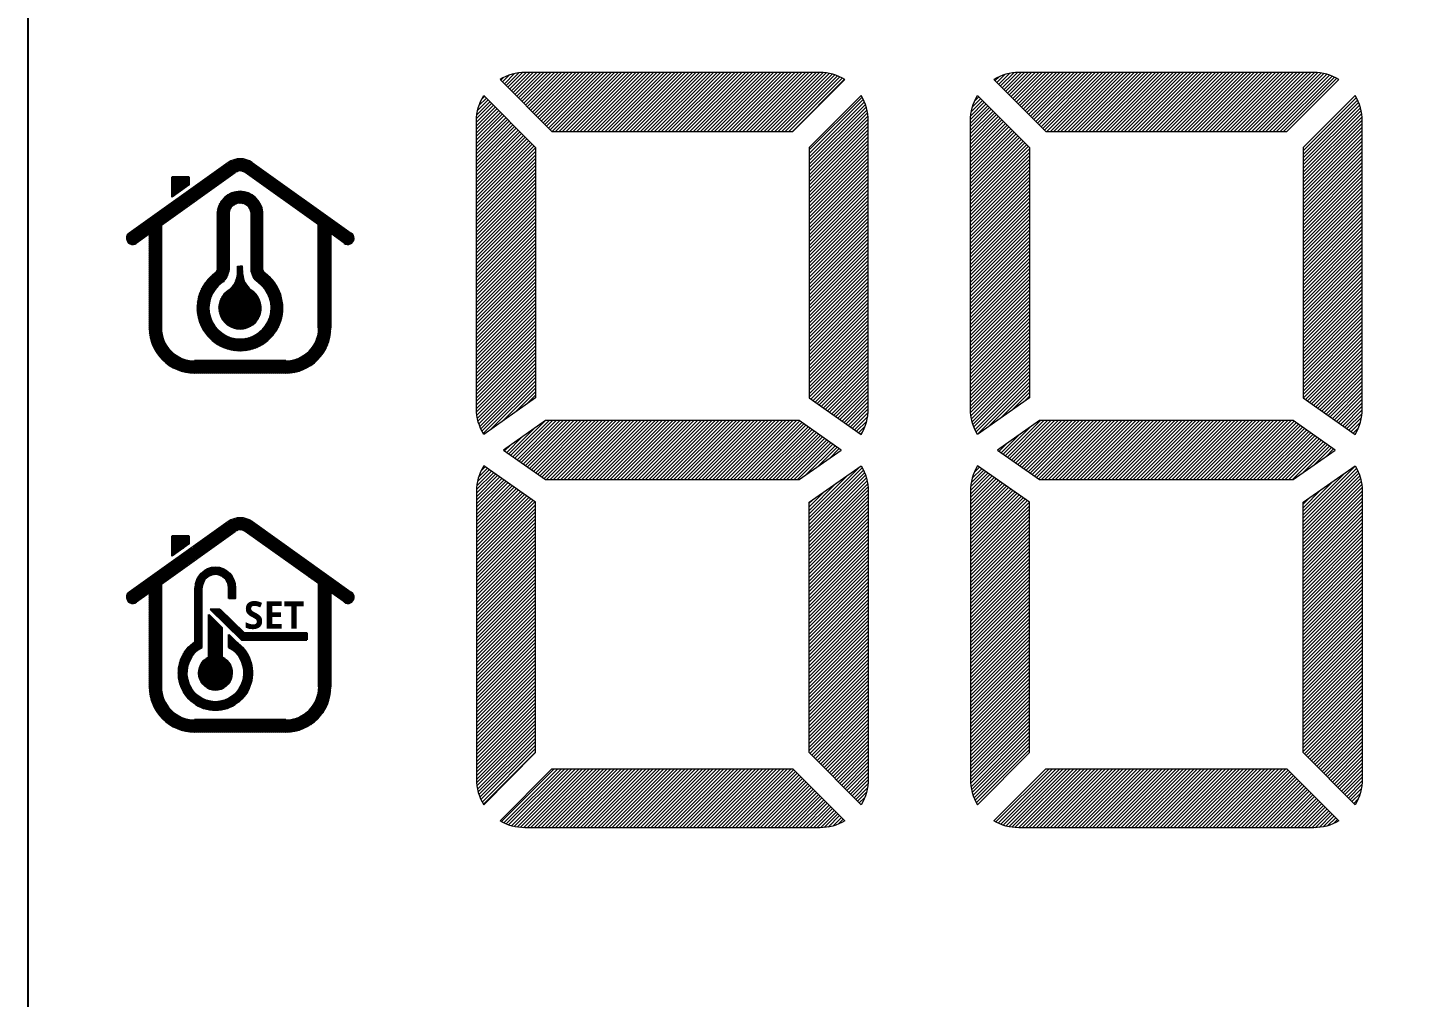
# Model space of a CAD drawing. Header units: millimetres. Extents: x 1826 to 2116, y 1670 to 1795.
# Drawn here: x 2048.72 to 2078.02, y 1747.49 to 1768.03 of the extents above; entities that cross this region are included whole.
import ezdxf

# ---------------------------------------------------------------- set-up
doc = ezdxf.new("R2010")
doc.units = ezdxf.units.MM
doc.layers.add('D', color=7, linetype='Continuous')
doc.layers.add('DWG', color=7, linetype='Continuous')
doc.styles.add('ROMANC', font='isocp.shx', dxfattribs={"bigfont": 'gbcbig.shx'})
pattern_1 = [(45, (-8846.339849850594, 7833.878366193116), (-0.01073166362460463, 0.01073166362460463), [])]
pattern_2 = [(45, (-10744.69436551311, 8964.108107967715), (-0.03742604571470316, 0.03742604571470316), [])]

msp = doc.modelspace()

# ---------------------------------------------------------------- hatches: boundary and pattern name
at = {"lineweight": 5}
h = msp.add_hatch(dxfattribs=at)
h.set_pattern_fill('ANSI31', color=256, scale=0.01667036895613502)
h.set_pattern_definition(pattern_2)
h.paths.add_polyline_path([(2059.25236048079, 1767.07812316133, 0.1360630608854373), (2058.723367798731, 1766.931455146397), (2059.820379009416, 1765.827664024004), (2064.927405018621, 1765.827641931847), (2066.024438185774, 1766.931455146397, 0.1360630608865466), (2065.49544550372, 1767.07812316133)])
h = msp.add_hatch(dxfattribs=at)
h.set_pattern_fill('ANSI31', color=256, scale=0.01667036895613502)
h.set_pattern_definition(pattern_2)
h.paths.add_polyline_path([(2069.713291522, 1767.078123161333, 0.1360630608857109), (2069.184298839929, 1766.931455146397), (2070.281310050628, 1765.827664024004), (2075.388336059841, 1765.827641931847), (2076.485369226979, 1766.931455146397, 0.1360630608888488), (2075.956376544921, 1767.078123161333)])
h = msp.add_hatch(dxfattribs=at)
h.set_pattern_fill('ANSI31', color=256, scale=0.01667036895613502)
h.set_pattern_definition(pattern_2)
h.paths.add_polyline_path([(2059.475517644334, 1765.486084573514), (2058.378081822233, 1766.590252781619, 0.1390936781778475), (2058.225058228105, 1766.050820592802), (2058.225060103654, 1759.950881776675, 0.1390935214705102), (2058.378083697789, 1759.41145021957), (2059.475540177002, 1760.1831882996)])
h = msp.add_hatch(dxfattribs=at)
h.set_pattern_fill('ANSI31', color=256, scale=0.01667036895613502)
h.set_pattern_definition(pattern_2)
h.paths.add_polyline_path([(2066.522725799952, 1766.05082122454, 0.1390935214661489), (2066.36970220583, 1766.590252781619), (2065.272266383701, 1765.486084573514), (2065.272247602161, 1760.1831882996), (2066.369704081368, 1759.41145021957, 0.139093678178234), (2066.522727675499, 1759.950882408398)])
h = msp.add_hatch(dxfattribs=at)
h.set_pattern_fill('ANSI31', color=256, scale=0.01667036895613502)
h.set_pattern_definition(pattern_2)
edge = h.paths.add_edge_path()
edge.add_arc((2069.713293397546, 1759.950882092537), 1.027302252681288, 179.9999999995815, 211.6746779243819, ccw=False)
edge.add_line((2068.685991144865, 1759.950882092545), (2068.68598926931, 1766.050820908654))
edge.add_arc((2069.713291521986, 1766.050820908656), 1.027302252675781, 148.3253220753402, 180.0000000001395, ccw=False)
edge.add_line((2068.839012863446, 1766.590252781624), (2069.936448685541, 1765.486084573515))
edge.add_line((2069.936448685541, 1765.486084573515), (2069.936471218205, 1760.1831882996))
edge.add_line((2069.936471218205, 1760.1831882996), (2068.839014738998, 1759.41145021957))
h = msp.add_hatch(dxfattribs=at)
h.set_pattern_fill('ANSI31', color=256, scale=0.01667036895613502)
h.set_pattern_definition(pattern_2)
edge = h.paths.add_edge_path()
edge.add_arc((2075.956356464031, 1759.950882092518), 1.027302252675784, 328.3253220766953, 360.0000000014963)
edge.add_line((2076.983658716706, 1759.950882092545), (2076.983656841156, 1766.050820908654))
edge.add_arc((2075.956354588485, 1766.050820908675), 1.027302252670324, 359.9999999987826, 391.6746779235826)
edge.add_line((2076.830633247031, 1766.590252781624), (2075.733197424917, 1765.486084573515))
edge.add_line((2075.733197424917, 1765.486084573515), (2075.733178643364, 1760.1831882996))
edge.add_line((2075.733178643364, 1760.1831882996), (2076.830635122584, 1759.41145021957))
h = msp.add_hatch()
h.set_pattern_fill('ANSI31', color=256, scale=0.00956022944550669)
h.set_pattern_definition([(45, (-9427.844058471028, 7822.607711232004), (-0.02146332724920925, 0.02146332724920925), [])])
h.paths.add_polyline_path([(2052.130824349308, 1764.691329130678), (2052.130824349306, 1764.869717036402), (2051.777095859821, 1764.869717036402), (2051.777095859819, 1764.439109540461)], flags=16)
h.paths.add_polyline_path([(2050.870772085864, 1763.675455694426, 1), (2051.020551692745, 1763.465395428874), (2051.29457450984, 1763.660782356112), (2051.294574509839, 1761.666579325566, 0.4142135623733622), (2052.250597454389, 1760.710556381015), (2054.184914481155, 1760.710556381015, 0.4142135623729574), (2055.140937425705, 1761.666579325566), (2055.140937425705, 1763.665456883614), (2055.421516091816, 1763.465395428874, 1), (2055.571295698699, 1763.675455694426), (2053.478120666092, 1765.167955633415, 0.3200069870555151), (2052.963947118467, 1765.167955633415)])
h.paths.add_polyline_path([(2051.552700704866, 1763.84483448951), (2053.113726725349, 1764.957895367864, -0.3200069870556959), (2053.32834105921, 1764.957895367864), (2054.882811230675, 1763.849509017017), (2054.882811230676, 1761.666579325568, -0.4142135623735833), (2054.184914481155, 1760.968682576044), (2052.250597454389, 1760.968682576043, -0.4142135623729574), (2051.552700704866, 1761.666579325566)], flags=16)
h = msp.add_hatch()
h.set_pattern_fill('ANSI31', color=256, scale=0.004780114722753345)
h.set_pattern_definition(pattern_1)
h.paths.add_polyline_path([(2052.735802339874, 1762.916117465352, -0.178158785683062), (2052.685454396633, 1762.824908633628, 3.083721963289082), (2053.750057538906, 1762.82490863363, -0.1781587856835237), (2053.699709595663, 1762.916117465353), (2053.699709595661, 1764.116384476184, 0.9208958668182753), (2052.735802339872, 1764.116384476186)])
h.paths.add_polyline_path([(2052.984368305455, 1764.104317172124, -0.8883521963355218), (2053.451143630076, 1764.104317172124), (2053.451143630078, 1762.901747241644, 0.2024992560190362), (2053.598167811462, 1762.627956791869, -3.143835447006734), (2052.837344124078, 1762.627956791869, 0.2024992560190384), (2052.984368305457, 1762.901747241644)], flags=16)
h.paths.add_polyline_path([(2053.162153952355, 1762.975104626334), (2053.217755967771, 1762.975104626334), (2053.273357983184, 1762.975104626334), (2053.274558848085, 1762.800302086009, 0.2044718624118325), (2053.446894480856, 1762.47416410957, -3.62478879531092), (2052.988617454674, 1762.474164109561, 0.2044718623924863), (2053.16095308745, 1762.800302085962)], flags=0)
h = msp.add_hatch()
h.set_pattern_fill('ANSI31', color=256, scale=0.004780114722753345)
h.set_pattern_definition(pattern_1)
h.paths.add_polyline_path([(2053.446894480858, 1762.474164109567, -0.2044718624060313), (2053.274558848085, 1762.800302085997), (2053.273357983184, 1762.975104626334), (2053.217755967771, 1762.975104626334), (2053.162153952355, 1762.975104626334), (2053.16095308745, 1762.800302085973, -0.2044718623971958), (2052.988617454675, 1762.474164109563, 3.624788795290474)])
h = msp.add_hatch(dxfattribs=at)
h.set_pattern_fill('ANSI31', color=256, scale=0.01667036895613502)
h.set_pattern_definition(pattern_2)
h.paths.add_polyline_path([(2059.685510978197, 1759.702904107816), (2058.796399039798, 1759.077675177764), (2059.685510978197, 1758.452446247712), (2065.06227304984, 1758.452446247712), (2065.951386008113, 1759.077675177764), (2065.06227304984, 1759.702904107816)])
h = msp.add_hatch(dxfattribs=at)
h.set_pattern_fill('ANSI31', color=256, scale=0.01667036895613502)
h.set_pattern_definition(pattern_2)
h.paths.add_polyline_path([(2070.146442019397, 1759.702904107816), (2069.257330081015, 1759.077675177764), (2070.146442019397, 1758.452446247712), (2075.523204091047, 1758.452446247712), (2076.412317049317, 1759.077675177764), (2075.523204091047, 1759.702904107816)])
h = msp.add_hatch(dxfattribs=at)
h.set_pattern_fill('ANSI31', color=256, scale=0.01667036895613502)
h.set_pattern_definition(pattern_2)
h.paths.add_polyline_path([(2059.475540177002, 1757.972162055918), (2058.378083697789, 1758.743900135959, 0.1390935214702867), (2058.225060103654, 1758.204468578853), (2058.225058228105, 1752.104529762721, 0.1390936781771686), (2058.378081822233, 1751.565097573902), (2059.475517644334, 1752.669265782012)])
h = msp.add_hatch(dxfattribs=at)
h.set_pattern_fill('ANSI31', color=256, scale=0.01667036895613502)
h.set_pattern_definition(pattern_2)
h.paths.add_polyline_path([(2065.272266383728, 1752.669265782012), (2066.36970220583, 1751.565097573902, 0.1390935214654722), (2066.522725799952, 1752.104529130983), (2066.522727675499, 1758.20446794713, 0.1390936781780062), (2066.369704081368, 1758.743900135959), (2065.272247602161, 1757.972162055918)])
h = msp.add_hatch(dxfattribs=at)
h.set_pattern_fill('ANSI31', color=256, scale=0.01667036895613502)
h.set_pattern_definition(pattern_2)
edge = h.paths.add_edge_path()
edge.add_arc((2069.713293397543, 1758.204468262993), 1.027302252678102, 148.325322075568, 180.0000000003677)
edge.add_line((2068.685991144865, 1758.204468262986), (2068.68598926931, 1752.104529446872))
edge.add_arc((2069.713291521979, 1752.104529446871), 1.027302252669415, 179.999999999962, 211.6746779247599)
edge.add_line((2068.839012863446, 1751.565097573905), (2069.936448685541, 1752.669265782012))
edge.add_line((2069.936448685541, 1752.669265782012), (2069.936471218205, 1757.972162055922))
edge.add_line((2069.936471218205, 1757.972162055922), (2068.839014738998, 1758.743900135959))
h = msp.add_hatch(dxfattribs=at)
h.set_pattern_fill('ANSI31', color=256, scale=0.01667036895613502)
h.set_pattern_definition(pattern_2)
edge = h.paths.add_edge_path()
edge.add_arc((2075.956356464034, 1758.204468263012), 1.027302252672597, -1.4455849850492086e-09, 31.674677923354807, ccw=False)
edge.add_line((2076.983658716706, 1758.204468262986), (2076.983656841156, 1752.104529446872))
edge.add_arc((2075.956354588492, 1752.104529446852), 1.027302252663958, -31.67467792368268, 1.1158931556565221e-09, ccw=False)
edge.add_line((2076.830633247031, 1751.565097573905), (2075.733197424932, 1752.669265782012))
edge.add_line((2075.733197424932, 1752.669265782012), (2075.733178643364, 1757.972162055922))
edge.add_line((2075.733178643364, 1757.972162055922), (2076.830635122584, 1758.743900135959))
h = msp.add_hatch()
h.set_pattern_fill('ANSI31', color=256, scale=0.00956022944550669)
h.set_pattern_definition([(45, (-9427.843017049747, 7815.002556153217), (-0.02146332724920925, 0.02146332724920925), [])])
h.paths.add_polyline_path([(2052.131865770589, 1757.086174051891), (2052.131865770585, 1757.264561957615), (2051.7781372811, 1757.264561957615), (2051.7781372811, 1756.833954461673)], flags=16)
h.paths.add_polyline_path([(2050.871813507143, 1756.070300615637, 1), (2051.021593114023, 1755.860240350087), (2051.295615931122, 1756.055627277325), (2051.295615931118, 1754.061424246779, 0.4142135623733622), (2052.25163887567, 1753.105401302226), (2054.185955902434, 1753.105401302228, 0.4142135623729574), (2055.141978846983, 1754.061424246779), (2055.141978846983, 1756.060301804827), (2055.422557513095, 1755.860240350087, 1), (2055.572337119978, 1756.070300615639), (2053.479162087373, 1757.562800554628, 0.3200069870556284), (2052.964988539748, 1757.562800554628)])
h.paths.add_polyline_path([(2051.553742126147, 1756.239679410723), (2053.114768146628, 1757.352740289077, -0.3200069870558485), (2053.32938248049, 1757.352740289077), (2054.883852651954, 1756.24435393823), (2054.883852651954, 1754.061424246779, -0.4142135623735833), (2054.185955902434, 1753.363527497256), (2052.25163887567, 1753.363527497256, -0.4142135623729574), (2051.553742126147, 1754.061424246779)], flags=16)
h = msp.add_hatch()
h.set_pattern_fill('ANSI31', color=256, scale=0.006214149139579349)
h.set_pattern_definition([(45, (-5444.626993739779, 6003.258412540517), (-0.01395116271198601, 0.01395116271198602), [])])
h.paths.add_polyline_path([(2054.635077674218, 1755.203702331499), (2054.635077674218, 1755.060155486376), (2053.247537537449, 1755.060155486376), (2052.587915889937, 1755.710183919956), (2052.792425266725, 1755.710183919956), (2053.306381583945, 1755.203702331499)])
edge = h.paths.add_edge_path()
edge.add_line((2053.123263944253, 1755.933183256097), (2052.980835831775, 1755.933183256099))
edge.add_line((2052.980835831775, 1755.933183256099), (2052.980835831775, 1756.161894774316))
edge.add_arc((2052.695979606826, 1756.161894774316), 0.2848562249523406, 0, 180)
edge.add_line((2052.411123381873, 1756.161894774316), (2052.411123381873, 1754.899322642874))
edge.add_arc((2052.695979606826, 1754.358903824625), 0.6108973465401731, 117.7938361746218, 422.2061638253782)
edge.add_line((2052.980835831775, 1754.899322642874), (2052.980835831775, 1755.171827093675))
edge.add_line((2052.980835831775, 1755.171827093675), (2053.123263944253, 1755.031470385854))
edge.add_line((2053.123263944253, 1755.031470385854), (2053.123263944253, 1755.017951029019))
edge.add_arc((2052.695979606826, 1754.358903824625), 0.7854394455516509, -237.04318746445722, 57.04318746393028, ccw=False)
edge.add_line((2052.268695269398, 1755.017951029019), (2052.268695269395, 1756.161894774316))
edge.add_arc((2052.695979606826, 1756.161894774316), 0.4272843374285126, 0, 180, ccw=False)
edge.add_line((2053.123263944253, 1756.161894774316), (2053.123263944246, 1755.933183256094))
edge = h.paths.add_edge_path(flags=17)
edge.add_line((2052.553551494348, 1755.59289721713), (2052.8384077193, 1755.312183801493))
edge.add_line((2052.8384077193, 1755.312183801493), (2052.8384077193, 1754.685247627883))
edge.add_arc((2052.695979606826, 1754.358903824625), 0.3560702811904307, -246.42182152193277, 66.42182152168152, ccw=False)
edge.add_line((2052.553551494348, 1754.685247627883), (2052.553551494348, 1755.270250625371))
edge.add_line((2052.553551494348, 1755.270250625371), (2052.553551494348, 1755.59289721713))
h = msp.add_hatch(dxfattribs=at)
h.set_pattern_fill('ANSI31', color=256, scale=0.01667036895613502)
h.set_pattern_definition(pattern_2)
h.paths.add_polyline_path([(2059.820379009416, 1752.327686331523), (2058.723367798731, 1751.223895209125, 0.1360630608838111), (2059.252360480783, 1751.077227194196), (2065.495445503726, 1751.077227194196, 0.1360630608849202), (2066.024438185774, 1751.223895209125), (2064.927405018621, 1752.32770842368)])
h = msp.add_hatch(dxfattribs=at)
h.set_pattern_fill('ANSI31', color=256, scale=0.01667036895613502)
h.set_pattern_definition(pattern_2)
edge = h.paths.add_edge_path()
edge.add_arc((2069.713291521987, 1752.1045294469), 1.02730225270443, 239.006967902964, 270.0000000004819, ccw=False)
edge.add_line((2069.184298839929, 1751.223895209125), (2070.281310050628, 1752.327686331523))
edge.add_line((2070.281310050628, 1752.327686331523), (2075.388336059841, 1752.32770842368))
edge.add_line((2075.388336059841, 1752.32770842368), (2076.485369226979, 1751.223895209125))
edge.add_arc((2075.956376544934, 1752.104529446854), 1.027302252658828, 270.00000000025364, 300.99303209776156, ccw=False)
edge.add_line((2075.956376544938, 1751.077227194196), (2069.713291521995, 1751.077227194196))

# ---------------------------------------------------------------- linework, layer by layer
for p, q in [((2051.777095859819, 1764.43910954046), (2051.777095859821, 1764.869717036402)), ((2051.777095859821, 1764.869717036402), (2052.130824349306, 1764.869717036402)), ((2052.130824349306, 1764.869717036402), (2052.130824349308, 1764.691329130678)), ((2051.552700704868, 1761.666650737938), (2051.552700704868, 1763.84483448951)), ((2054.882811230678, 1761.666650733613), (2054.882811230675, 1763.849509017015)), ((2054.184914481155, 1760.968682576044), (2052.250597454389, 1760.968682576044)), ((2051.7781372811, 1756.833954461673), (2051.7781372811, 1757.264561957615)), ((2051.7781372811, 1757.264561957615), (2052.131865770585, 1757.264561957615)), ((2052.131865770585, 1757.264561957615), (2052.131865770589, 1757.086174051891)), ((2051.553742126147, 1754.061495659151), (2051.553742126147, 1756.239679410723)), ((2054.883852651958, 1754.061495654826), (2054.883852651954, 1756.244353938226)), ((2052.553551494348, 1755.270250625371), (2052.553551494348, 1755.59289721713)), ((2052.553551494348, 1755.59289721713), (2052.8384077193, 1755.312183801493)), ((2052.587915889937, 1755.710183919956), (2053.247537537449, 1755.060155486376)), ((2052.587915889937, 1755.710183919956), (2052.792425266725, 1755.710183919956)), ((2052.792425266725, 1755.710183919956), (2053.306381583945, 1755.203702331499)), ((2052.980835831775, 1755.171827093675), (2053.123263944253, 1755.031470385854)), ((2054.185955902434, 1753.363527497257), (2052.25163887567, 1753.363527497257))]:
    msp.add_line(p, q)
at = {"lineweight": 0}
for p, q in [((2055.140937425705, 1763.665456883614), (2055.140937425705, 1761.666579325566)), ((2053.16095308745, 1762.800302085951), (2053.162153952355, 1762.975104626334)), ((2053.16095308745, 1762.800302085951), (2053.162153952355, 1762.975104626334)), ((2053.162153952355, 1762.975104626334), (2053.217755967771, 1762.975104626334)), ((2053.162153952355, 1762.975104626334), (2053.217755967771, 1762.975104626334)), ((2053.273357983184, 1762.975104626334), (2053.217755967771, 1762.975104626334)), ((2053.273357983184, 1762.975104626334), (2053.217755967771, 1762.975104626334)), ((2053.274558848085, 1762.800302085951), (2053.273357983184, 1762.975104626334)), ((2053.274558848085, 1762.800302085951), (2053.273357983184, 1762.975104626334)), ((2054.184914481155, 1760.710556381015), (2052.250597454389, 1760.710556381015)), ((2055.141978846983, 1756.060301804827), (2055.141978846983, 1754.061424246779)), ((2054.185955902434, 1753.105401302228), (2052.25163887567, 1753.105401302228))]:
    msp.add_line(p, q, dxfattribs=at)
at = {"lineweight": 5}
for p, q in [((2060.614753184358, 1751.077227194196), (2060.614753184358, 1751.077227194196)), ((2063.473549692317, 1751.077227194196), (2063.473549692317, 1751.077227194196))]:
    msp.add_line(p, q, dxfattribs=at)
at = {"ltscale": 15}
msp.add_lwpolyline([(2048.720338650122, 1722.869431959248), (2096.720338650122, 1722.869431959248), (2096.720338650122, 1778.869431959248), (2048.720338650122, 1778.869431959248)], close=True, dxfattribs=at)
msp.add_lwpolyline([(2048.720338650122, 1722.869431959248), (2096.720338650122, 1722.869431959248), (2096.720338650122, 1778.869431959248), (2048.720338650122, 1778.869431959248)], close=True, dxfattribs=at)
msp.add_lwpolyline([(2048.720338650122, 1722.869431959248), (2096.720338650122, 1722.869431959248), (2096.720338650122, 1778.869431959248), (2048.720338650122, 1778.869431959248)], close=True, dxfattribs=at)
at = {"linetype": 'ByBlock', "ltscale": 15}
msp.add_lwpolyline([(2048.720338650122, 1722.869431959248), (2096.720338650122, 1722.869431959248), (2096.720338650122, 1778.869431959248), (2048.720338650122, 1778.869431959248)], close=True, dxfattribs=at)
msp.add_lwpolyline([(2048.720338650122, 1722.869431959248), (2096.720338650122, 1722.869431959248), (2096.720338650122, 1778.869431959248), (2048.720338650122, 1778.869431959248)], close=True, dxfattribs=at)
at = {"lineweight": 5}
for points in [[(2059.252360480787, 1767.07812316133, 0.1360630608845486), (2058.723367798731, 1766.931455146397), (2059.820379009416, 1765.827664024004), (2064.927405018621, 1765.827641931847), (2066.024438185774, 1766.931455146397, 0.1360630608845125), (2065.495445503728, 1767.07812316133)], [(2069.713291521995, 1767.078123161333, 0.1360630608845486), (2069.184298839929, 1766.931455146397), (2070.281310050628, 1765.827664024004), (2075.388336059841, 1765.827641931847), (2076.485369226979, 1766.931455146397, 0.1360630608845125), (2075.956376544938, 1767.078123161333)], [(2058.378083697789, 1759.41145021957, -0.1390935998262875), (2058.225060103654, 1759.950882092545), (2058.225058228105, 1766.050820908654, -0.1390935998262875), (2058.378081822233, 1766.590252781619), (2059.475517644334, 1765.486084573514), (2059.475540177002, 1760.1831882996)], [(2066.369704081368, 1759.41145021957, 0.1390935998262875), (2066.522727675499, 1759.950882092545), (2066.522725799952, 1766.050820908654, 0.1390935998262875), (2066.36970220583, 1766.590252781619), (2065.272266383701, 1765.486084573514), (2065.272247602161, 1760.1831882996)], [(2068.839014738998, 1759.41145021957, -0.1390935998262875), (2068.685991144865, 1759.950882092545), (2068.68598926931, 1766.050820908654, -0.1390935998262875), (2068.839012863446, 1766.590252781624), (2069.936448685541, 1765.486084573515), (2069.936471218205, 1760.1831882996)], [(2076.830635122584, 1759.41145021957, 0.1390935998262875), (2076.983658716706, 1759.950882092545), (2076.983656841156, 1766.050820908654, 0.1390935998262875), (2076.830633247031, 1766.590252781624), (2075.733197424917, 1765.486084573515), (2075.733178643364, 1760.1831882996)], [(2058.378083697789, 1758.743900135959, 0.1390935998262875), (2058.225060103654, 1758.204468262983), (2058.225058228105, 1752.104529446872, 0.1390935998262875), (2058.378081822233, 1751.565097573902), (2059.475517644334, 1752.669265782012), (2059.475540177002, 1757.972162055918)], [(2066.369704081368, 1758.743900135959, -0.1390935998262875), (2066.522727675499, 1758.204468262983), (2066.522725799952, 1752.104529446872, -0.1390935998262875), (2066.36970220583, 1751.565097573902), (2065.272266383728, 1752.669265782012), (2065.272247602161, 1757.972162055918)], [(2068.839014738998, 1758.743900135959, 0.1390935998262875), (2068.685991144865, 1758.204468262986), (2068.68598926931, 1752.104529446872, 0.1390935998262875), (2068.839012863446, 1751.565097573905), (2069.936448685541, 1752.669265782012), (2069.936471218205, 1757.972162055922)], [(2076.830635122584, 1758.743900135959, -0.1390935998262875), (2076.983658716706, 1758.204468262986), (2076.983656841156, 1752.104529446872, -0.1390935998262875), (2076.830633247031, 1751.565097573905), (2075.733197424932, 1752.669265782012), (2075.733178643364, 1757.972162055922)], [(2059.252360480787, 1751.077227194196, -0.1360630608845486), (2058.723367798731, 1751.223895209125), (2059.820379009416, 1752.327686331523), (2064.927405018621, 1752.32770842368), (2066.024438185774, 1751.223895209125, -0.1360630608845125), (2065.495445503728, 1751.077227194196)], [(2069.713291521995, 1751.077227194196, -0.1360630608845486), (2069.184298839929, 1751.223895209125), (2070.281310050628, 1752.327686331523), (2075.388336059841, 1752.32770842368), (2076.485369226979, 1751.223895209125, -0.1360630608845125), (2075.956376544938, 1751.077227194196)]]:
    msp.add_lwpolyline(points, format="xyb", close=True, dxfattribs=at)
at = {"lineweight": 0}
for points in [[(2052.735802339872, 1764.116384476186), (2052.735802339874, 1762.916117465352, -0.1781587856830706), (2052.685454396633, 1762.824908633628, 3.083721963289059), (2053.750057538906, 1762.82490863363, -0.1781587856835283), (2053.699709595663, 1762.916117465353), (2053.699709595661, 1764.116384476184, 0.9208958668182767)], [(2052.984368305455, 1764.104317172124), (2052.984368305457, 1762.901747241644, -0.2024992560190375), (2052.837344124078, 1762.627956791869, 3.143835447006741), (2053.598167811462, 1762.627956791869, -0.2024992560190376), (2053.451143630078, 1762.901747241644), (2053.451143630076, 1764.104317172124, 0.8883521963355223)]]:
    msp.add_lwpolyline(points, format="xyb", close=True, dxfattribs=at)
at = {"lineweight": 5}
for points in [[(2059.685510978197, 1759.702904107816), (2058.796399039798, 1759.077675177764), (2059.685510978197, 1758.452446247712), (2065.06227304984, 1758.452446247712), (2065.951386008113, 1759.077675177764), (2065.06227304984, 1759.702904107816)], [(2070.146442019397, 1759.702904107816), (2069.257330081015, 1759.077675177764), (2070.146442019397, 1758.452446247712), (2075.523204091047, 1758.452446247712), (2076.412317049317, 1759.077675177764), (2075.523204091047, 1759.702904107816)]]:
    msp.add_lwpolyline(points, close=True, dxfattribs=at)
for centre, start, end in [((2050.945661889304, 1763.57042556165), 125.4900695343144, 305.4900695345594), ((2055.496405895257, 1763.57042556165), 234.5099304654406, 54.50993046553454), ((2050.946703310583, 1755.965270482863), 125.4900695343144, 305.4900695345594), ((2055.497447316538, 1755.965270482863), 234.5099304654406, 54.50993046553454)]:
    msp.add_arc(centre, 0.1289953931360291, start, end)
at = {"lineweight": 0}
for centre, radius, start, end in [((2052.692700232483, 1762.839131900303), 0.4698600756256874, 309.0352658586841, 355.2596000389256), ((2052.692700232483, 1762.839131900303), 0.4698600756256874, 309.0352658586841, 355.2596000389256), ((2053.742811703056, 1762.839131900303), 0.4698600756256874, 184.7403999610744, 230.9647341413159), ((2053.742811703056, 1762.839131900303), 0.4698600756256874, 184.7403999610744, 230.9647341413159), ((2053.217755967771, 1762.090481905842), 0.4468965111034293, 120.8460342717087, 59.15396572829127), ((2053.217755967771, 1762.090481905842), 0.4468965111034293, 120.8460342717087, 59.15396572829127), ((2052.250597454389, 1761.666579325566), 0.956022944550669, 179.9999999998958, 270), ((2052.250597454389, 1761.666579325566), 0.6978967495219884, 179.9941372022282, 270), ((2054.184914481155, 1761.666579325566), 0.6978967495219884, 270, 0.005862442796999831), ((2054.184914481155, 1761.666579325566), 0.956022944550669, 270, 0), ((2052.25163887567, 1754.061424246779), 0.956022944550669, 179.9999999998958, 270), ((2052.25163887567, 1754.061424246779), 0.6978967495219884, 179.9941372022282, 270), ((2054.185955902434, 1754.061424246779), 0.6978967495219884, 270, 0.005862442796999831), ((2054.185955902434, 1754.061424246779), 0.956022944550669, 270, 0)]:
    msp.add_arc(centre, radius, start, end, dxfattribs=at)
at = {"layer": 'D'}
for p, q in [((2052.268695269398, 1755.017951029019), (2052.268695269395, 1756.161894774316)), ((2052.411123381873, 1754.899322642874), (2052.411123381873, 1756.161894774316)), ((2052.980835831775, 1755.933183256099), (2052.980835831775, 1756.161894774316)), ((2053.123263944246, 1755.933183256094), (2053.123263944253, 1756.161894774316)), ((2053.123263944253, 1755.933183256097), (2052.980835831775, 1755.933183256099)), ((2052.553551494348, 1754.685247627883), (2052.553551494348, 1755.270250625371)), ((2052.8384077193, 1754.685247627883), (2052.8384077193, 1755.312183801493)), ((2052.980835831775, 1754.899322642874), (2052.980835831775, 1755.171827093675)), ((2053.123263944253, 1755.017951029019), (2053.123263944253, 1755.031470385854)), ((2053.247537537449, 1755.060155486376), (2054.635077674218, 1755.060155486376)), ((2053.306381583945, 1755.203702331499), (2054.635077674218, 1755.203702331499)), ((2054.635077674218, 1755.203702331499), (2054.635077674218, 1755.060155486376))]:
    msp.add_line(p, q, dxfattribs=at)
for centre, radius, start, end in [((2052.695979606826, 1756.161894774316), 0.4272843374285126, 0, 180), ((2052.695979606826, 1756.161894774316), 0.2848562249523406, 0, 180), ((2052.695979606826, 1754.358903824625), 0.7854394455516509, 122.9568125355427, 57.04318746393035), ((2052.695979606826, 1754.358903824625), 0.6108973465401731, 117.7938361746218, 62.20616382537825), ((2052.695979606826, 1754.358903824625), 0.3560702811904307, 113.5781784780672, 66.42182152168145)]:
    msp.add_arc(centre, radius, start, end, dxfattribs=at)
at = {"layer": 'DWG', "lineweight": 0}
for p, q in [((2052.963947118473, 1765.167955633415), (2050.870772085864, 1763.675455694422)), ((2051.552700704866, 1763.84483448951), (2053.113726725353, 1764.957895367864)), ((2054.882811230675, 1763.849509017017), (2053.328341059207, 1764.957895367864)), ((2053.478120666088, 1765.167955633415), (2055.571295698697, 1763.675455694422)), ((2052.130824349308, 1764.691329130678), (2051.777095859818, 1764.43910954046)), ((2051.020551692745, 1763.465395428872), (2051.29457450984, 1763.660782356112)), ((2051.29457450984, 1763.660782356111), (2051.294574509839, 1761.666579325566)), ((2055.421516091816, 1763.465395428872), (2055.140937425705, 1763.665456883614)), ((2052.964988539752, 1757.562800554628), (2050.871813507143, 1756.070300615635)), ((2051.553742126147, 1756.239679410723), (2053.114768146632, 1757.352740289077)), ((2054.883852651954, 1756.24435393823), (2053.329382480486, 1757.352740289077)), ((2053.479162087369, 1757.562800554628), (2055.572337119975, 1756.070300615635)), ((2052.131865770589, 1757.086174051891), (2051.778137281097, 1756.833954461673)), ((2051.021593114023, 1755.860240350085), (2051.295615931122, 1756.055627277325)), ((2051.295615931122, 1756.055627277322), (2051.295615931118, 1754.061424246779)), ((2055.422557513095, 1755.860240350085), (2055.141978846983, 1756.060301804827))]:
    msp.add_line(p, q, dxfattribs=at)
for centre, radius in [((2053.22103389228, 1764.807401101988), 0.4428240953274552), ((2053.22103389228, 1764.807401101988), 0.1848333090547249), ((2053.222075313559, 1757.202246023201), 0.4428240953274552), ((2053.222075313559, 1757.202246023201), 0.1848333090547249)]:
    msp.add_arc(centre, radius, 54.50993046544055, 125.4900695345595, dxfattribs=at)

# ---------------------------------------------------------------- texts
at = {"insert": (2053.299280606672, 1755.873176182082), "char_height": 0.5813647227533463, "attachment_point": 1, "style": 'ROMANC'}
msp.add_mtext_dynamic_manual_height_columns('{\\fMicrosoft YaHei|b1|i0|c134|p34;\\C256;SET}', width=0.9335593050608892, gutter_width=1, heights=[0], dxfattribs=at)

doc.saveas('drawing.dxf')
